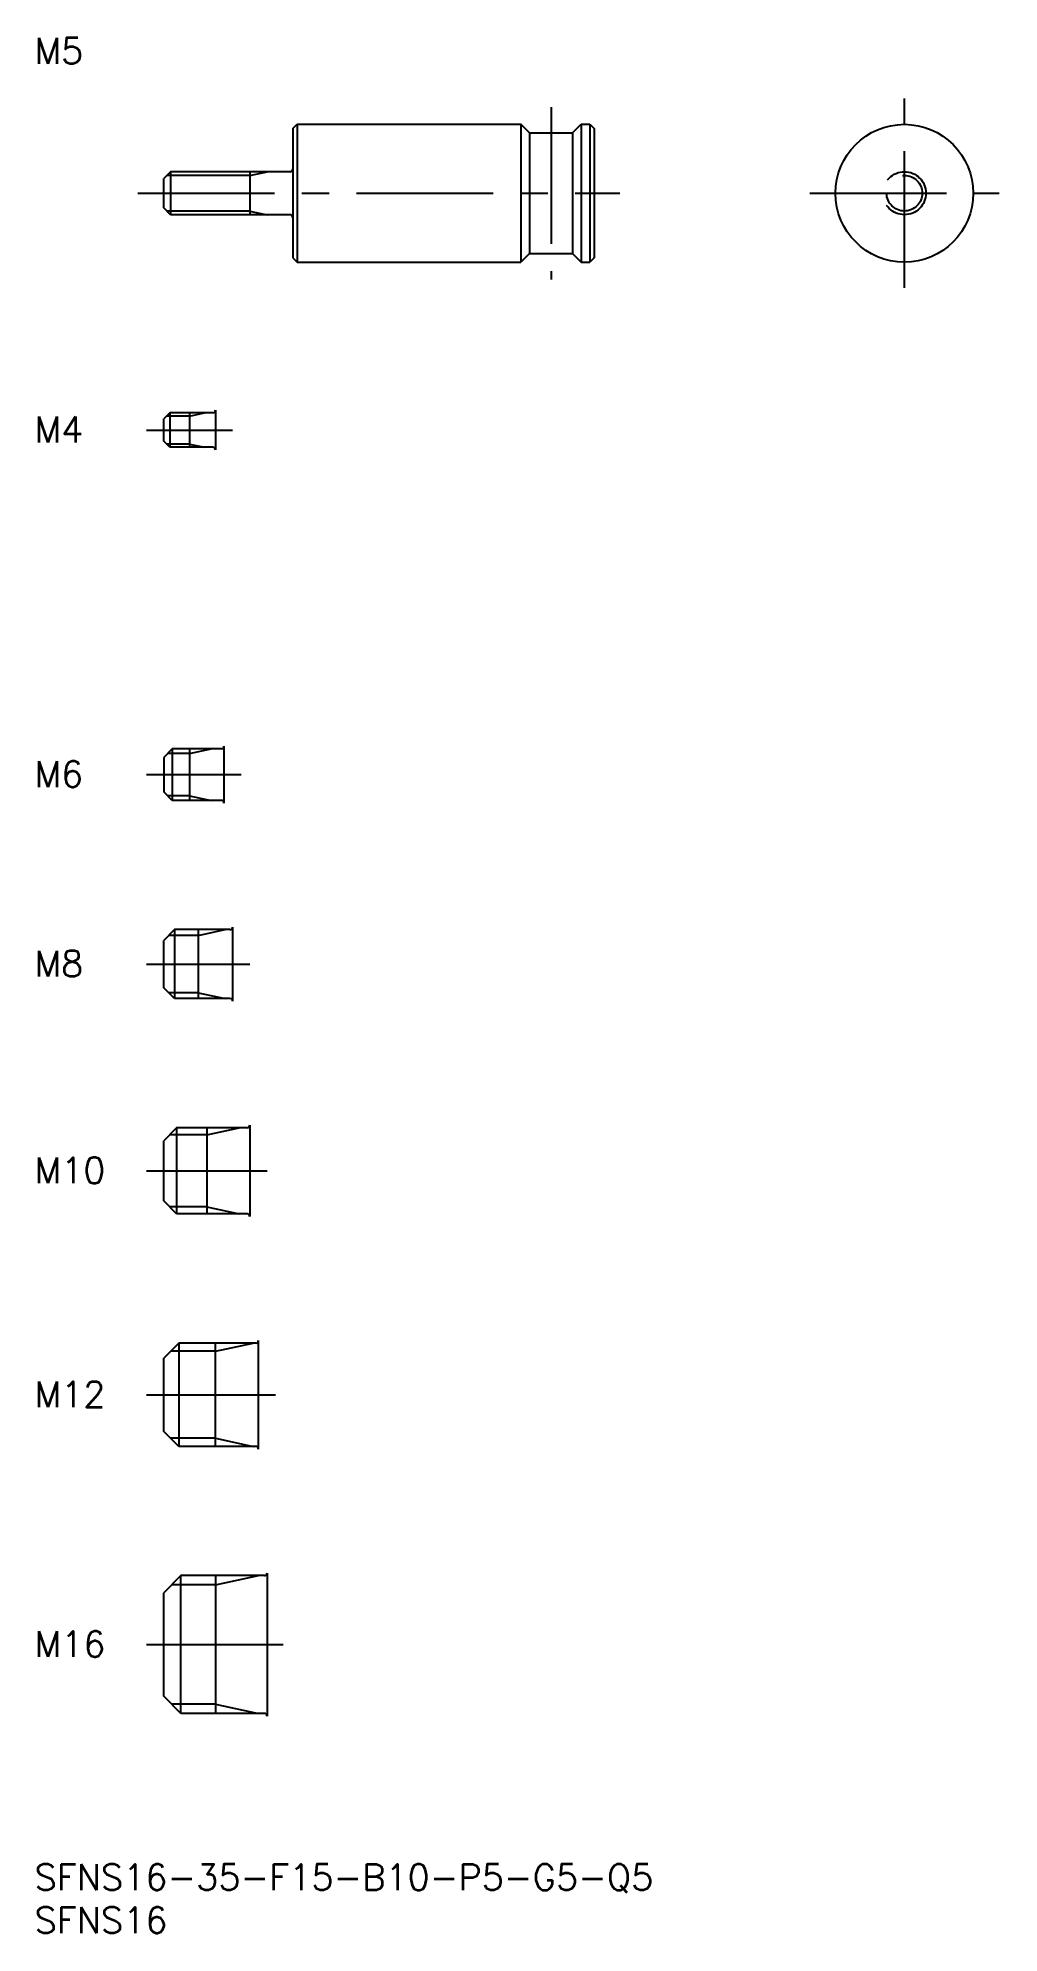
# Model space of a CAD drawing. Extents: x 0 to 112, y -8 to 212.
import ezdxf

# ---------------------------------------------------------------- set-up
doc = ezdxf.new("R2010")
doc.units = 0
doc.header["$LTSCALE"] = 0.5
doc.linetypes.add('CENTER', pattern=[50.8, 31.75, -6.35, 6.35, -6.35])
doc.linetypes.add('DASHED', pattern=[19.05, 12.7, -6.35])
for name, color, linetype in [('MSM_CENTER', 1, 'CENTER'), ('MSM_CONTINUOUS', 7, 'CONTINUOUS'), ('MSM_DASHED', 4, 'DASHED'), ('MSM_NARROW', 5, 'CONTINUOUS'), ('MSM_PART_NUMBER', 7, 'CONTINUOUS')]:
    doc.layers.add(name, color=color, linetype=linetype)
doc.styles.get("Standard").update_dxf_attribs({"font": 'txt.shx', "height": 1, "bigfont": 'bigfont.shx'})

# ---------------------------------------------------------------- blocks, each defined once
blk = doc.blocks.new('*U16')
at = {"layer": 'MSM_PART_NUMBER'}
blk.add_text('SFNS16-35-F15-B10-P5-G5-Q5', height=3, dxfattribs=at).set_placement((0, -3))
blk = doc.blocks.new('*U17')
at = {"layer": 'MSM_PART_NUMBER'}
blk.add_text('SFNS16', height=3, dxfattribs=at).set_placement((0, -8))
blk = doc.blocks.new('*U18')
at = {"layer": 'MSM_PART_NUMBER'}
blk.add_text('M16', height=3, dxfattribs=at).set_placement((0, 24.06))
blk = doc.blocks.new('*U19')
at = {"layer": 'MSM_PART_NUMBER'}
blk.add_text('M12', height=3, dxfattribs=at).set_placement((0, 53.06))
blk = doc.blocks.new('*U20')
at = {"layer": 'MSM_PART_NUMBER'}
blk.add_text('M10', height=3, dxfattribs=at).set_placement((0, 79.06))
blk = doc.blocks.new('*U21')
at = {"layer": 'MSM_PART_NUMBER'}
blk.add_text('M8', height=3, dxfattribs=at).set_placement((0, 103.06))
blk = doc.blocks.new('*U22')
at = {"layer": 'MSM_PART_NUMBER'}
blk.add_text('M6', height=3, dxfattribs=at).set_placement((0, 125.06))
blk = doc.blocks.new('*U23')
at = {"layer": 'MSM_PART_NUMBER'}
blk.add_text('M5', height=3, dxfattribs=at).set_placement((0, 209.03))
blk = doc.blocks.new('*U24')
at = {"layer": 'MSM_PART_NUMBER'}
blk.add_text('M4', height=3, dxfattribs=at).set_placement((0, 165.06))

msp = doc.modelspace()

# ---------------------------------------------------------------- linework, layer by layer
at = {"layer": 'MSM_CENTER'}
for p, q in [((101.036116, 183), (101.036116, 205)), ((60, 204), (60, 184)), ((12, 194), (68, 194)), ((90.036116, 194), (112.036116, 194)), ((13, 166.5), (23, 166.5)), ((13, 126.5), (24, 126.5)), ((13, 104.5), (25, 104.5)), ((13, 80.5), (27, 80.5)), ((13, 54.5), (28, 54.5)), ((13, 25.5), (29, 25.5))]:
    msp.add_line(p, q, dxfattribs=at)
at = {"layer": 'MSM_CONTINUOUS'}
for p, q in [((30, 201.5), (30.5, 202)), ((30, 201.5), (30, 186.5)), ((30.499999, 202), (30.499999, 186)), ((30.5, 202), (56.5, 202)), ((56.5, 202), (56.5, 186)), ((57.5, 201), (56.5, 202)), ((57.5, 201), (57.5, 187)), ((57.5, 201), (62.5, 201)), ((62.5, 201), (63.5, 202)), ((62.5, 201), (62.5, 187)), ((63.5, 202), (64.5, 202)), ((63.5, 202), (63.5, 186)), ((64.5, 202), (64.5, 186)), ((64.5, 202), (65, 201.5)), ((65, 201.5), (65, 186.5)), ((15.8, 196.5), (15, 195.7)), ((29.7, 196.5), (15.8, 196.5)), ((15.8, 196.5), (15.8, 191.5)), ((25, 196.5), (25, 191.5)), ((15, 192.3), (15, 195.7)), ((15.8, 191.5), (15, 192.3)), ((29.7, 191.5), (15.8, 191.5)), ((30, 186.5), (30.5, 186)), ((30.5, 186), (56.5, 186)), ((57.5, 187), (56.5, 186)), ((57.5, 187), (62.5, 187)), ((62.5, 187), (63.5, 186)), ((63.5, 186), (64.5, 186)), ((65, 186.5), (64.5, 186)), ((15.7, 168.5), (15, 167.8)), ((15, 165.2), (15, 167.8)), ((20.7, 168.5), (15.7, 168.5)), ((15.7, 168.5), (15.7, 164.5)), ((18, 168.5), (18, 164.5)), ((21, 168.8), (21, 164.2)), ((15.7, 164.5), (15, 165.2)), ((20.7, 164.5), (15.7, 164.5)), ((16, 129.5), (15, 128.5)), ((15, 128.5), (15, 124.5)), ((21.7, 129.5), (16, 129.5)), ((16, 129.5), (16, 123.5)), ((18, 129.5), (18, 123.5)), ((22, 129.8), (22, 123.2)), ((16, 123.5), (15, 124.5)), ((21.7, 123.5), (16, 123.5)), ((16.25, 108.5), (15, 107.25)), ((22.7, 108.5), (16.25, 108.5)), ((16.25, 108.5), (16.25, 100.5)), ((19, 108.5), (19, 100.5)), ((23, 108.8), (23, 100.2)), ((15, 101.75), (15, 107.25)), ((16.25, 100.5), (15, 101.75)), ((22.7, 100.5), (16.25, 100.5)), ((16.5, 85.5), (15, 84)), ((15, 77), (15, 84)), ((24.7, 85.5), (16.5, 85.5)), ((16.5, 85.5), (16.5, 75.5)), ((20, 85.5), (20, 75.5)), ((25, 85.8), (25, 75.2)), ((16.5, 75.5), (15, 77)), ((24.7, 75.5), (16.5, 75.5)), ((16.75, 60.5), (15, 58.75)), ((25.7, 60.5), (16.75, 60.5)), ((16.75, 60.5), (16.75, 48.5)), ((21, 48.5), (21, 60.5)), ((26, 48.2), (26, 60.8)), ((15, 50.25), (15, 58.75)), ((16.75, 48.5), (15, 50.25)), ((25.7, 48.5), (16.75, 48.5)), ((17, 33.5), (15, 31.5)), ((26.7, 33.5), (17, 33.5)), ((17, 17.5), (17, 33.5)), ((21, 33.5), (21, 17.5)), ((27, 33.8), (27, 17.2)), ((15, 19.5), (15, 31.5)), ((17, 17.5), (15, 19.5)), ((26.7, 17.5), (17, 17.5))]:
    msp.add_line(p, q, dxfattribs=at)
msp.add_circle((101.036116, 194), 8, dxfattribs=at)
for centre, start, end in [((29.7, 196.8), 270, 0), ((29.7, 191.2), 0, 90), ((20.7, 168.8), 270, 0), ((20.7, 164.2), 0, 90), ((21.7, 129.8), 270, 0), ((21.7, 123.2), 0, 90), ((22.7, 108.8), 270, 0), ((22.7, 100.2), 0, 90), ((24.7, 85.8), 270, 0), ((24.7, 75.2), 0, 90), ((25.7, 60.8), 270, 0), ((25.7, 48.2), 0, 90), ((26.7, 33.8), 270, 0), ((26.7, 17.2), 0, 90)]:
    msp.add_arc(centre, 0.3, start, end, dxfattribs=at)
at = {"layer": 'MSM_DASHED'}
for radius in [2.5, 2.067]:
    msp.add_circle((101.036116, 194), radius, dxfattribs=at)
at = {"layer": 'MSM_NARROW'}
for p, q in [((25, 196.067), (15.367, 196.067)), ((25, 196.067), (27, 196.5)), ((25, 191.933), (15.367, 191.933)), ((25, 191.933), (27, 191.5)), ((18, 168.121), (15.321, 168.121)), ((18, 168.121), (19.75, 168.5)), ((18, 164.879), (15.321, 164.879)), ((18, 164.879), (19.75, 164.5)), ((18, 128.9585), (15.4585, 128.9585)), ((18, 128.9585), (20.5, 129.5)), ((18, 124.0415), (15.4585, 124.0415)), ((18, 124.0415), (20.5, 123.5)), ((19, 107.8235), (15.5735, 107.8235)), ((19, 107.8235), (22.125, 108.5)), ((19, 101.1765), (15.5735, 101.1765)), ((19, 101.1765), (22.125, 100.5)), ((20, 84.688), (15.688, 84.688)), ((20, 84.688), (23.75, 85.5)), ((20, 76.312), (15.688, 76.312)), ((20, 76.312), (23.75, 75.5)), ((21, 59.553), (15.803, 59.553)), ((21, 59.553), (25.375, 60.5)), ((21, 49.447), (15.803, 49.447)), ((21, 49.447), (25.375, 48.5)), ((21, 32.4175), (26, 33.5)), ((21, 32.4175), (15.9175, 32.4175)), ((21, 18.5825), (15.9175, 18.5825)), ((21, 18.5825), (26, 17.5))]:
    msp.add_line(p, q, dxfattribs=at)

# ---------------------------------------------------------------- block references
at = {"layer": 'MSM_CONTINUOUS'}
for name in ['*U23', '*U24', '*U22', '*U21', '*U20', '*U19', '*U18', '*U16', '*U17']:
    msp.add_blockref(name, (0, 0), dxfattribs=at)

doc.saveas('drawing.dxf')
